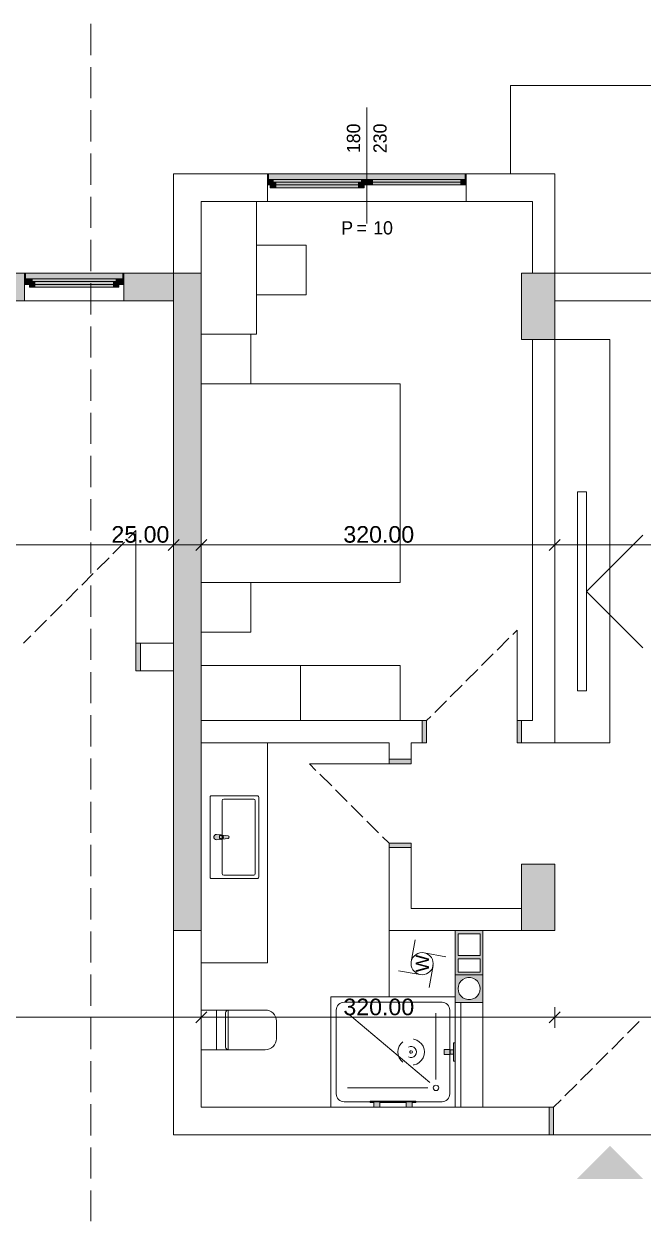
# Model space of a CAD drawing. Header units: millimetres. Extents: x 5493291 to 5652041, y -5155064 to -5098765.
# Drawn here: x 5560600 to 5566205, y -5120854 to -5110033 of the extents above; entities that cross this region are included whole.
import ezdxf

# ---------------------------------------------------------------- set-up
doc = ezdxf.new("R2010")
doc.units = ezdxf.units.MM
doc.header["$MEASUREMENT"] = 0
doc.layers.add('Drawing & Figure', color=7, linetype='Continuous')
for name, color, linetype, lineweight in [('Drawing & Figure_Pen_No__1', 7, 'Continuous', 13), ('Drawing & Figure_Pen_No__101', 252, 'Continuous', 13), ('Drawing & Figure_Pen_No__2', 8, 'Continuous', 13)]:
    doc.layers.add(name, color=color, linetype=linetype, lineweight=lineweight)
for name, color, linetype, lineweight, true_color in [('Drawing & Figure_Pen_No__105', 7, 'Continuous', 13, 0xcae6ff), ('Drawing & Figure_Pen_No__145', 7, 'Continuous', 13, 0x0077b0), ('Drawing & Figure_Pen_No__168', 7, 'Continuous', 13, 0xfe847a), ('Drawing & Figure_Pen_No__181', 7, 'Continuous', 5, 0x282828), ('Drawing & Figure_Pen_No__61', 7, 'Continuous', 13, 0x6a6a6a)]:
    doc.layers.add(name, color=color, linetype=linetype, lineweight=lineweight, true_color=true_color)
doc.styles.add('GENERATED_STYLE_1', font='GIL_____.TTF')
doc.styles.add('GENERATED_STYLE_2', font='arial.ttf')

msp = doc.modelspace()

# ---------------------------------------------------------------- hatches: boundary and pattern name
at = {"layer": 'Drawing & Figure', "linetype": 'Continuous', "lineweight": 0, "true_color": 0x7f7f7f}
for points in [[(5556255, -5112391), (5556255, -5112541), (5560605, -5112541), (5560605, -5112391), (5560605, -5112341), (5560605, -5112291), (5556255, -5112291), (5556255, -5112341)], [(5561505, -5112291), (5561505, -5112341), (5561505, -5112391), (5561505, -5112541), (5561955, -5112541), (5561955, -5112291)], [(5562205, -5118241), (5562205, -5112291), (5561955, -5112291), (5561955, -5118241)]]:
    msp.add_hatch(color=8, dxfattribs=at).paths.add_polyline_path(points)
at = {"layer": 'Drawing & Figure', "linetype": 'Continuous', "lineweight": 20}
h = msp.add_hatch(color=6, dxfattribs=at)
h.paths.add_polyline_path([(5564505, -5118242), (5564505, -5118642), (5564755, -5118642), (5564755, -5118242)])
h.paths.add_polyline_path([(5564530, -5118271), (5564730, -5118271), (5564730, -5118467), (5564530, -5118467)], flags=0)
h.paths.add_polyline_path([(5564730, -5118617), (5564530, -5118617), (5564530, -5118497), (5564730, -5118497)], flags=0)
h = msp.add_hatch(color=6, dxfattribs=at)
h.paths.add_polyline_path([(5564755, -5118642), (5564505, -5118642), (5564505, -5118892), (5564525, -5118892), (5564735, -5118892), (5564755, -5118892)])
h.paths.add_polyline_path([(5564533, -5118791), (5564530, -5118767), (5564533, -5118744), (5564541, -5118721), (5564555, -5118701), (5564573, -5118685), (5564595, -5118674), (5564618, -5118668), (5564642, -5118668), (5564665, -5118674), (5564687, -5118685), (5564705, -5118701), (5564718, -5118721), (5564727, -5118744), (5564730, -5118767), (5564727, -5118791), (5564718, -5118814), (5564705, -5118834), (5564687, -5118850), (5564665, -5118861), (5564642, -5118867), (5564618, -5118867), (5564595, -5118861), (5564573, -5118850), (5564555, -5118834), (5564541, -5118814)], flags=0)
at = {"layer": 'Drawing & Figure_Pen_No__1', "linetype": 'Continuous', "lineweight": 0, "true_color": 0xffffff}
for points in [[(5564605, -5111441), (5564605, -5111391), (5564595, -5111391), (5562815, -5111391), (5562805, -5111391), (5562805, -5111441)], [(5562805, -5111391), (5562805, -5111441), (5562815, -5111441), (5562815, -5111391)], [(5564595, -5111391), (5564595, -5111441), (5564605, -5111441), (5564605, -5111391)], [(5562805, -5111441), (5562805, -5111491), (5562830, -5111491), (5562830, -5111466), (5562855, -5111466), (5562855, -5111441)], [(5562830, -5111466), (5562830, -5111516), (5562880, -5111516), (5562880, -5111466)], [(5562880, -5111516), (5563630, -5111516), (5563630, -5111466), (5563655, -5111466), (5563655, -5111441), (5562855, -5111441), (5562855, -5111466), (5562880, -5111466)], [(5562880, -5111466), (5562880, -5111516), (5563630, -5111516), (5563630, -5111466)], [(5563680, -5111516), (5563680, -5111466), (5563630, -5111466), (5563630, -5111516)], [(5563705, -5111491), (5563705, -5111441), (5563655, -5111441), (5563655, -5111466), (5563680, -5111466), (5563680, -5111491)], [(5563705, -5111441), (5563705, -5111491), (5563755, -5111491), (5563755, -5111441)], [(5564555, -5111491), (5564555, -5111441), (5563755, -5111441), (5563755, -5111491)], [(5564605, -5111491), (5564605, -5111441), (5564555, -5111441), (5564555, -5111491)], [(5560605, -5112341), (5561505, -5112341), (5561505, -5112291), (5561494, -5112291), (5560615, -5112291), (5560605, -5112291)], [(5560615, -5112291), (5560605, -5112291), (5560605, -5112341), (5560615, -5112341)], [(5560605, -5112391), (5560650, -5112391), (5560650, -5112366), (5560675, -5112366), (5560675, -5112341), (5560605, -5112341)], [(5560650, -5112416), (5560700, -5112416), (5560700, -5112366), (5560650, -5112366)], [(5561410, -5112416), (5561410, -5112366), (5561434, -5112366), (5561434, -5112341), (5560675, -5112341), (5560675, -5112366), (5560700, -5112366), (5560700, -5112416)], [(5561410, -5112366), (5560700, -5112366), (5560700, -5112416), (5561410, -5112416)], [(5561460, -5112366), (5561410, -5112366), (5561410, -5112416), (5561460, -5112416)], [(5561505, -5112341), (5561434, -5112341), (5561434, -5112366), (5561460, -5112366), (5561460, -5112391), (5561505, -5112391)], [(5561505, -5112291), (5561494, -5112291), (5561494, -5112341), (5561505, -5112341)], [(5561655, -5115641), (5561614, -5115641), (5561614, -5115891), (5561655, -5115891)], [(5564205, -5116541), (5564245, -5116541), (5564245, -5116341), (5564205, -5116341)], [(5565105, -5116341), (5565065, -5116341), (5565065, -5116541), (5565105, -5116541)], [(5563905, -5116691), (5563905, -5116731), (5564105, -5116731), (5564105, -5116691)], [(5562344, -5117421), (5562386, -5117417), (5562396, -5117414), (5562449, -5117407), (5562456, -5117403), (5562459, -5117396), (5562456, -5117388), (5562449, -5117385), (5562396, -5117378), (5562386, -5117375), (5562344, -5117371), (5562334, -5117373), (5562325, -5117380), (5562320, -5117390), (5562320, -5117401), (5562325, -5117411), (5562334, -5117418)], [(5564105, -5117491), (5564105, -5117451), (5563905, -5117451), (5563905, -5117491)], [(5564505, -5119424), (5564505, -5119258), (5564490, -5119258), (5564490, -5119321), (5564460, -5119321), (5564460, -5119319), (5564405, -5119319), (5564405, -5119363), (5564460, -5119363), (5564460, -5119361), (5564490, -5119361), (5564490, -5119424)], [(5563733, -5119786), (5563733, -5119797), (5563768, -5119797), (5563768, -5119841), (5563821, -5119841), (5563821, -5119797), (5564061, -5119797), (5564061, -5119841), (5564114, -5119841), (5564114, -5119797), (5564149, -5119797), (5564149, -5119786)], [(5565355, -5120091), (5565395, -5120091), (5565395, -5119841), (5565355, -5119841)]]:
    msp.add_hatch(color=7, dxfattribs=at).paths.add_polyline_path(points)
at = {"layer": 'Drawing & Figure_Pen_No__1', "linetype": 'Continuous', "lineweight": 0, "true_color": 0x000000}
for points in [[(5565405, -5112291), (5565105, -5112291), (5565105, -5112891), (5565405, -5112891)], [(5565405, -5117642), (5565105, -5117642), (5565105, -5118242), (5565405, -5118242)], [(5566205, -5120491), (5565905, -5120191), (5565605, -5120491)]]:
    msp.add_hatch(color=18, dxfattribs=at).paths.add_polyline_path(points)

# ---------------------------------------------------------------- linework, layer by layer
at = {"layer": 'Drawing & Figure_Pen_No__1', "color": 7, "linetype": 'Continuous', "lineweight": 13}
for points in [[(5594405, -5110591), (5565005, -5110591)], [(5565005, -5110591), (5565005, -5111391)], [(5594405, -5110591), (5565005, -5110591)], [(5565005, -5110591), (5565005, -5111391)], [(5561955, -5111391), (5561955, -5111641)], [(5562805, -5111391), (5561955, -5111391)], [(5565005, -5111391), (5561955, -5111391)], [(5561955, -5111391), (5561955, -5112291)], [(5565005, -5111391), (5561955, -5111391)], [(5561955, -5111391), (5561955, -5112291)], [(5562805, -5111391), (5562805, -5111441)], [(5562805, -5111391), (5562805, -5111441)], [(5564605, -5111391), (5564605, -5111441)], [(5564605, -5111391), (5564605, -5111441)], [(5565405, -5111391), (5564605, -5111391)], [(5565405, -5111641), (5565405, -5111391)], [(5562805, -5111441), (5562805, -5111491)], [(5562805, -5111491), (5562805, -5111641)], [(5564605, -5111441), (5564605, -5111491)], [(5564605, -5111491), (5564605, -5111641)], [(5561955, -5111641), (5561955, -5112291)], [(5562205, -5111641), (5562805, -5111641)], [(5562205, -5112291), (5562205, -5111641)], [(5564605, -5111641), (5565205, -5111641)], [(5565205, -5111641), (5565205, -5112291)], [(5565405, -5112291), (5565405, -5111641)], [(5561955, -5112291), (5555055, -5112291)], [(5561955, -5112291), (5555055, -5112291)], [(5561955, -5112291), (5555055, -5112291)], [(5560605, -5112291), (5556255, -5112291)], [(5560605, -5112291), (5560605, -5112341)], [(5560605, -5112291), (5560605, -5112341)], [(5560605, -5112341), (5560605, -5112391)], [(5561505, -5112291), (5561505, -5112341)], [(5561505, -5112291), (5561505, -5112341)], [(5561955, -5112291), (5561505, -5112291)], [(5561505, -5112341), (5561505, -5112391)], [(5561955, -5120092), (5561955, -5112291)], [(5561955, -5112291), (5562205, -5112291)], [(5562205, -5112291), (5561955, -5112291)], [(5562205, -5118241), (5562205, -5112291)], [(5565405, -5112291), (5565105, -5112291)], [(5565105, -5112291), (5565105, -5112891)], [(5565205, -5112291), (5565405, -5112291)], [(5566338, -5112291), (5565405, -5112291)], [(5565405, -5112291), (5565405, -5112541)], [(5565405, -5112891), (5565405, -5112291)], [(5560605, -5112391), (5560605, -5112541)], [(5561505, -5112391), (5561505, -5112541)], [(5556255, -5112541), (5560605, -5112541)], [(5561505, -5112541), (5561955, -5112541)], [(5561955, -5112541), (5561955, -5118241)], [(5565405, -5112541), (5566338, -5112541)], [(5565105, -5112891), (5565405, -5112891)], [(5565205, -5112891), (5565205, -5116341)], [(5565405, -5112891), (5565205, -5112891)], [(5565405, -5116341), (5565405, -5112891)], [(5561955, -5114844), (5561955, -5114656)], [(5562205, -5114844), (5562205, -5114656)], [(5565405, -5114844), (5565405, -5114656)], [(5555055, -5114750), (5561955, -5114750)], [(5561955, -5114750), (5562205, -5114750)], [(5562205, -5114750), (5565405, -5114750)], [(5565405, -5114750), (5569355, -5114750)], [(5561655, -5115641), (5561677, -5115641)], [(5561655, -5115641), (5561655, -5115891)], [(5561955, -5115641), (5561655, -5115641)], [(5561655, -5115641), (5561655, -5115891)], [(5561655, -5115641), (5561655, -5115891)], [(5561655, -5115641), (5561677, -5115641)], [(5561655, -5115641), (5561677, -5115641)], [(5561955, -5115891), (5561955, -5115641)], [(5561655, -5115891), (5561677, -5115891)], [(5561655, -5115891), (5561955, -5115891)], [(5561655, -5115891), (5561677, -5115891)], [(5561655, -5115891), (5561677, -5115891)], [(5564205, -5116341), (5562205, -5116341)], [(5562205, -5116341), (5562205, -5116541)], [(5564205, -5116341), (5564183, -5116341)], [(5564205, -5116341), (5564183, -5116341)], [(5564205, -5116341), (5564183, -5116341)], [(5564205, -5116341), (5564205, -5116541)], [(5564205, -5116341), (5564205, -5116541)], [(5564205, -5116341), (5564205, -5116541)], [(5565105, -5116341), (5565127, -5116341)], [(5565105, -5116341), (5565105, -5116541)], [(5565205, -5116341), (5565105, -5116341)], [(5565105, -5116341), (5565105, -5116541)], [(5565105, -5116341), (5565105, -5116541)], [(5565105, -5116341), (5565127, -5116341)], [(5565105, -5116341), (5565127, -5116341)], [(5565405, -5116541), (5565405, -5116341)], [(5562205, -5116541), (5563905, -5116541)], [(5563905, -5116541), (5563905, -5116691)], [(5564105, -5116541), (5564205, -5116541)], [(5564105, -5116691), (5564105, -5116541)], [(5564205, -5116541), (5564183, -5116541)], [(5564205, -5116541), (5564183, -5116541)], [(5564205, -5116541), (5564183, -5116541)], [(5565105, -5116541), (5565127, -5116541)], [(5565105, -5116541), (5565405, -5116541)], [(5565105, -5116541), (5565127, -5116541)], [(5565105, -5116541), (5565127, -5116541)], [(5563905, -5116691), (5563905, -5116669)], [(5563905, -5116691), (5563905, -5116669)], [(5563905, -5116691), (5563905, -5116669)], [(5563905, -5116691), (5564105, -5116691)], [(5563905, -5116691), (5564105, -5116691)], [(5563905, -5116691), (5564105, -5116691)], [(5564105, -5116691), (5564105, -5116669)], [(5564105, -5116691), (5564105, -5116669)], [(5564105, -5116691), (5564105, -5116669)], [(5563905, -5117491), (5563905, -5117513)], [(5563905, -5117491), (5564105, -5117491)], [(5563905, -5117491), (5563905, -5118042)], [(5563905, -5117491), (5564105, -5117491)], [(5563905, -5117491), (5564105, -5117491)], [(5563905, -5117491), (5563905, -5117513)], [(5563905, -5117491), (5563905, -5117513)], [(5564105, -5117491), (5564105, -5117513)], [(5564105, -5118042), (5564105, -5117491)], [(5564105, -5117491), (5564105, -5117513)], [(5564105, -5117491), (5564105, -5117513)], [(5565405, -5117642), (5565105, -5117642)], [(5565105, -5117642), (5565105, -5118242)], [(5565405, -5118242), (5565405, -5117642)], [(5563905, -5118042), (5563905, -5118242)], [(5565105, -5118042), (5564105, -5118042)], [(5565105, -5118242), (5565105, -5118042)], [(5561955, -5118241), (5561955, -5120091)], [(5562205, -5118241), (5561955, -5118241)], [(5561955, -5118241), (5562205, -5118241)], [(5562205, -5119841), (5562205, -5118241)], [(5563905, -5118242), (5565105, -5118242)], [(5564505, -5118242), (5564755, -5118242)], [(5564505, -5118642), (5564505, -5118242)], [(5564530, -5118467), (5564530, -5118271)], [(5564530, -5118271), (5564730, -5118271)], [(5564730, -5118271), (5564730, -5118467)], [(5564755, -5118242), (5564755, -5118642)], [(5565105, -5118242), (5565405, -5118242)], [(5564730, -5118467), (5564530, -5118467)], [(5564530, -5118617), (5564530, -5118497)], [(5564530, -5118497), (5564730, -5118497)], [(5564730, -5118497), (5564730, -5118617)], [(5564505, -5118892), (5564505, -5118642)], [(5564505, -5118642), (5564755, -5118642)], [(5564755, -5118642), (5564505, -5118642)], [(5564730, -5118617), (5564530, -5118617)], [(5564755, -5118642), (5564755, -5118892)], [(5564530, -5118767), (5564533, -5118744)], [(5564533, -5118744), (5564541, -5118721)], [(5564541, -5118721), (5564555, -5118701)], [(5564555, -5118701), (5564573, -5118685)], [(5564573, -5118685), (5564595, -5118674)], [(5564595, -5118674), (5564618, -5118668)], [(5564618, -5118668), (5564642, -5118668)], [(5564642, -5118668), (5564665, -5118674)], [(5564665, -5118674), (5564687, -5118685)], [(5564687, -5118685), (5564705, -5118701)], [(5564705, -5118701), (5564718, -5118721)], [(5564718, -5118721), (5564727, -5118744)], [(5564727, -5118744), (5564730, -5118767)], [(5564533, -5118791), (5564530, -5118767)], [(5564541, -5118814), (5564533, -5118791)], [(5564555, -5118834), (5564541, -5118814)], [(5564573, -5118850), (5564555, -5118834)], [(5564595, -5118861), (5564573, -5118850)], [(5564618, -5118867), (5564595, -5118861)], [(5564665, -5118861), (5564642, -5118867)], [(5564687, -5118850), (5564665, -5118861)], [(5564705, -5118834), (5564687, -5118850)], [(5564718, -5118814), (5564705, -5118834)], [(5564727, -5118791), (5564718, -5118814)], [(5564730, -5118767), (5564727, -5118791)], [(5562205, -5119121), (5562205, -5118934)], [(5564525, -5118892), (5564505, -5118892)], [(5564735, -5118892), (5564525, -5118892)], [(5564555, -5118892), (5564555, -5119841)], [(5564755, -5118892), (5564555, -5118892)], [(5564642, -5118867), (5564618, -5118867)], [(5564755, -5118892), (5564735, -5118892)], [(5564755, -5119841), (5564755, -5118892)], [(5565405, -5119121), (5565405, -5118934)], [(5555055, -5119027), (5562205, -5119027)], [(5562205, -5119027), (5565405, -5119027)], [(5565405, -5119027), (5569355, -5119027)], [(5565355, -5119841), (5562205, -5119841)], [(5564555, -5119841), (5564755, -5119841)], [(5565355, -5119841), (5565333, -5119841)], [(5565355, -5119841), (5565333, -5119841)], [(5565355, -5119841), (5565333, -5119841)], [(5565355, -5119841), (5565355, -5120091)], [(5565355, -5119841), (5565355, -5120091)], [(5565355, -5119841), (5565355, -5120091)], [(5561955, -5120091), (5562205, -5120091)], [(5579055, -5120092), (5561955, -5120092)], [(5562205, -5120091), (5565355, -5120091)], [(5565355, -5120091), (5565333, -5120091)], [(5565355, -5120091), (5565333, -5120091)], [(5565355, -5120091), (5565333, -5120091)]]:
    msp.add_lwpolyline(points, dxfattribs=at)
at = {"layer": 'Drawing & Figure_Pen_No__101', "color": 252, "linetype": 'Continuous', "lineweight": 13}
for points in [[(5562205, -5111641), (5562704, -5111641)], [(5562205, -5112841), (5562205, -5111641)], [(5562704, -5111641), (5562704, -5112841)], [(5562704, -5112037), (5563155, -5112037)], [(5562704, -5112487), (5562704, -5112037)], [(5563155, -5112037), (5563155, -5112487)], [(5563155, -5112487), (5562704, -5112487)], [(5562205, -5112841), (5562655, -5112841)], [(5562205, -5113291), (5562205, -5112841)], [(5562704, -5112841), (5562205, -5112841)], [(5562655, -5112841), (5562655, -5113291)], [(5565405, -5112890), (5565905, -5112890)], [(5565405, -5116541), (5565405, -5112890)], [(5565905, -5112890), (5565905, -5116541)], [(5564005, -5113291), (5562205, -5113291)], [(5562205, -5113291), (5562205, -5115091)], [(5562655, -5113291), (5562205, -5113291)], [(5564005, -5115091), (5564005, -5113291)], [(5565612, -5114271), (5565692, -5114271)], [(5565612, -5116072), (5565612, -5114271)], [(5565692, -5114271), (5565692, -5116072)], [(5565692, -5115172), (5566203, -5114661)], [(5562205, -5115091), (5564005, -5115091)], [(5562205, -5115091), (5562655, -5115091)], [(5562205, -5115541), (5562205, -5115091)], [(5562655, -5115091), (5562655, -5115541)], [(5565692, -5115172), (5566203, -5115682)], [(5562655, -5115541), (5562205, -5115541)], [(5563105, -5115841), (5562205, -5115841)], [(5562205, -5115841), (5562205, -5116341)], [(5563105, -5116341), (5563105, -5115841)], [(5564005, -5115841), (5563105, -5115841)], [(5563105, -5115841), (5563105, -5116341)], [(5564005, -5116341), (5564005, -5115841)], [(5565692, -5116072), (5565612, -5116072)], [(5562205, -5116341), (5563105, -5116341)], [(5563105, -5116341), (5564005, -5116341)], [(5562205, -5116541), (5562805, -5116541)], [(5562805, -5116541), (5562805, -5118534)], [(5565905, -5116541), (5565405, -5116541)], [(5562292, -5117023), (5562299, -5117021)], [(5562299, -5117021), (5562709, -5117021)], [(5562709, -5117021), (5562717, -5117023)], [(5562285, -5117036), (5562286, -5117028)], [(5562285, -5117756), (5562285, -5117036)], [(5562286, -5117028), (5562292, -5117023)], [(5562394, -5117726), (5562394, -5117066)], [(5562409, -5117051), (5562680, -5117051)], [(5562694, -5117066), (5562694, -5117726)], [(5562717, -5117023), (5562722, -5117028)], [(5562722, -5117028), (5562725, -5117036)], [(5562725, -5117036), (5562725, -5117756)], [(5562325, -5117380), (5562320, -5117390)], [(5562320, -5117390), (5562320, -5117401)], [(5562320, -5117401), (5562325, -5117411)], [(5562334, -5117373), (5562325, -5117380)], [(5562325, -5117411), (5562334, -5117418)], [(5562344, -5117371), (5562334, -5117373)], [(5562334, -5117418), (5562344, -5117421)], [(5562386, -5117375), (5562344, -5117371)], [(5562344, -5117421), (5562386, -5117417)], [(5562369, -5117382), (5562384, -5117382)], [(5562369, -5117409), (5562369, -5117382)], [(5562384, -5117409), (5562369, -5117409)], [(5562396, -5117378), (5562386, -5117375)], [(5562386, -5117417), (5562396, -5117414)], [(5562449, -5117385), (5562396, -5117378)], [(5562396, -5117414), (5562449, -5117407)], [(5562456, -5117388), (5562449, -5117385)], [(5562449, -5117407), (5562456, -5117403)], [(5562459, -5117396), (5562456, -5117388)], [(5562456, -5117403), (5562459, -5117396)], [(5562286, -5117763), (5562285, -5117756)], [(5562292, -5117769), (5562286, -5117763)], [(5562299, -5117771), (5562292, -5117769)], [(5562709, -5117771), (5562299, -5117771)], [(5562680, -5117741), (5562409, -5117741)], [(5562717, -5117769), (5562709, -5117771)], [(5562722, -5117763), (5562717, -5117769)], [(5562725, -5117756), (5562722, -5117763)], [(5563905, -5118841), (5563905, -5118241)], [(5563905, -5118241), (5564505, -5118241)], [(5564505, -5118241), (5564505, -5118841)], [(5562805, -5118534), (5562205, -5118534)], [(5563378, -5119841), (5563378, -5118841)], [(5563378, -5118841), (5564505, -5118841)], [(5564505, -5118841), (5563905, -5118841)], [(5564505, -5118841), (5564505, -5119841)], [(5562785, -5118961), (5562205, -5118961)], [(5562205, -5118961), (5562205, -5119321)], [(5562344, -5119321), (5562344, -5118961)], [(5562450, -5119321), (5562450, -5118961)], [(5562804, -5118963), (5562785, -5118961)], [(5562823, -5118969), (5562804, -5118963)], [(5562841, -5118978), (5562823, -5118969)], [(5563428, -5119721), (5563428, -5118961)], [(5563498, -5118891), (5564385, -5118891)], [(5564455, -5118961), (5564455, -5119721)], [(5562425, -5118986), (5562425, -5119141)], [(5562855, -5118990), (5562841, -5118978)], [(5562868, -5119005), (5562855, -5118990)], [(5562877, -5119023), (5562868, -5119005)], [(5562883, -5119042), (5562877, -5119023)], [(5562885, -5119061), (5562883, -5119042)], [(5562885, -5119221), (5562885, -5119061)], [(5564274, -5119617), (5563528, -5118991)], [(5564330, -5119591), (5564330, -5118991)], [(5562425, -5119141), (5562425, -5119296)], [(5562841, -5119304), (5562855, -5119292)], [(5562855, -5119292), (5562868, -5119277)], [(5562868, -5119277), (5562877, -5119259)], [(5562877, -5119259), (5562883, -5119241)], [(5562883, -5119241), (5562885, -5119221)], [(5563988, -5119315), (5563996, -5119289)], [(5563996, -5119289), (5564011, -5119267)], [(5564011, -5119267), (5564029, -5119249)], [(5564081, -5119298), (5564096, -5119292)], [(5564096, -5119292), (5564113, -5119292)], [(5564113, -5119292), (5564130, -5119298)], [(5564128, -5119224), (5564131, -5119224)], [(5564131, -5119224), (5564157, -5119233)], [(5564157, -5119233), (5564179, -5119248)], [(5564179, -5119248), (5564198, -5119267)], [(5564198, -5119267), (5564213, -5119289)], [(5564213, -5119289), (5564222, -5119315)], [(5564490, -5119321), (5564490, -5119258)], [(5564490, -5119258), (5564505, -5119258)], [(5564505, -5119258), (5564505, -5119424)], [(5562205, -5119321), (5562785, -5119321)], [(5562785, -5119321), (5562804, -5119319)], [(5562804, -5119319), (5562823, -5119313)], [(5562823, -5119313), (5562841, -5119304)], [(5563985, -5119341), (5563988, -5119315)], [(5563988, -5119368), (5563985, -5119341)], [(5563996, -5119393), (5563988, -5119368)], [(5564011, -5119416), (5563996, -5119393)], [(5564096, -5119391), (5564081, -5119385)], [(5564093, -5119337), (5564099, -5119331)], [(5564093, -5119346), (5564093, -5119337)], [(5564099, -5119352), (5564093, -5119346)], [(5564113, -5119391), (5564096, -5119391)], [(5564099, -5119331), (5564107, -5119330)], [(5564107, -5119353), (5564099, -5119352)], [(5564107, -5119330), (5564114, -5119334)], [(5564114, -5119349), (5564107, -5119353)], [(5564130, -5119385), (5564113, -5119391)], [(5564114, -5119334), (5564117, -5119341)], [(5564117, -5119341), (5564114, -5119349)], [(5564130, -5119298), (5564143, -5119309)], [(5564143, -5119374), (5564130, -5119385)], [(5564143, -5119309), (5564152, -5119324)], [(5564152, -5119359), (5564143, -5119374)], [(5564152, -5119324), (5564155, -5119341)], [(5564155, -5119341), (5564152, -5119359)], [(5564213, -5119393), (5564198, -5119416)], [(5564222, -5119368), (5564213, -5119393)], [(5564222, -5119315), (5564225, -5119341)], [(5564225, -5119341), (5564222, -5119368)], [(5564405, -5119363), (5564405, -5119319)], [(5564405, -5119319), (5564460, -5119319)], [(5564460, -5119363), (5564405, -5119363)], [(5564460, -5119319), (5564460, -5119321)], [(5564460, -5119321), (5564490, -5119321)], [(5564460, -5119361), (5564460, -5119321)], [(5564490, -5119361), (5564460, -5119361)], [(5564460, -5119361), (5564460, -5119363)], [(5564490, -5119361), (5564490, -5119321)], [(5564490, -5119424), (5564490, -5119361)], [(5564029, -5119434), (5564011, -5119416)], [(5564131, -5119458), (5564128, -5119459)], [(5564157, -5119450), (5564131, -5119458)], [(5564179, -5119435), (5564157, -5119450)], [(5564198, -5119416), (5564179, -5119435)], [(5564505, -5119424), (5564490, -5119424)], [(5564255, -5119666), (5563528, -5119666)], [(5564385, -5119791), (5563498, -5119791)], [(5563733, -5119786), (5564149, -5119786)], [(5563733, -5119797), (5563733, -5119786)], [(5563768, -5119797), (5563733, -5119797)], [(5563768, -5119841), (5563768, -5119797)], [(5564061, -5119797), (5563821, -5119797)], [(5563821, -5119797), (5563821, -5119841)], [(5564061, -5119841), (5564061, -5119797)], [(5564149, -5119797), (5564114, -5119797)], [(5564114, -5119797), (5564114, -5119841)], [(5564149, -5119786), (5564149, -5119797)], [(5564505, -5119841), (5563378, -5119841)], [(5563821, -5119841), (5563768, -5119841)], [(5564114, -5119841), (5564061, -5119841)]]:
    msp.add_lwpolyline(points, dxfattribs=at)
for points in [[(5562394, -5117066, -0.413745), (5562409, -5117051)], [(5562680, -5117051, -0.413745), (5562694, -5117066)], [(5562384, -5117382, -0.413711), (5562398, -5117396, -0.413707), (5562384, -5117409)], [(5562396, -5117378, -0.25173), (5562406, -5117396, -0.253585), (5562396, -5117414)], [(5562409, -5117741, -0.413747), (5562394, -5117726)], [(5562694, -5117726, -0.413747), (5562680, -5117741)], [(5562425, -5118986, -0.413735), (5562450, -5118961)], [(5563428, -5118961, -0.414214), (5563498, -5118891)], [(5564385, -5118891, -0.414214), (5564455, -5118961)], [(5562450, -5119321, -0.413734), (5562425, -5119296)], [(5563498, -5119791, -0.414214), (5563428, -5119721)], [(5564455, -5119721, -0.414214), (5564385, -5119791)]]:
    msp.add_lwpolyline(points, format="xyb", dxfattribs=at)
msp.add_lwpolyline([(5564355, -5119666, 0.413733), (5564330, -5119641, 0.413733), (5564305, -5119666, 0.413735), (5564330, -5119691, 0.413735)], format="xyb", close=True, dxfattribs=at)
at = {"layer": 'Drawing & Figure_Pen_No__105', "color": 254, "linetype": 'Continuous', "lineweight": 13, "true_color": 0xcae6ff}
for points in [[(5564106, -5118524), (5564141, -5118327)], [(5564222, -5118443), (5564419, -5118478)], [(5564188, -5118640), (5563991, -5118605)], [(5564304, -5118559), (5564269, -5118756)]]:
    msp.add_lwpolyline(points, dxfattribs=at)
msp.add_lwpolyline([(5564305, -5118541, 0.414214), (5564205, -5118441, 0.414214), (5564105, -5118541, 0.414214), (5564205, -5118641, 0.414214)], format="xyb", close=True, dxfattribs=at)
at = {"layer": 'Drawing & Figure_Pen_No__145', "color": 144, "linetype": 'Continuous', "lineweight": 13, "true_color": 0x0077b0}
for points in [[(5563705, -5110791), (5563705, -5111841)], [(5562005, -5114700), (5561905, -5114800)], [(5562255, -5114700), (5562155, -5114800)], [(5565455, -5114700), (5565355, -5114800)], [(5562255, -5118977), (5562155, -5119077)], [(5565455, -5118977), (5565355, -5119077)]]:
    msp.add_lwpolyline(points, dxfattribs=at)
at = {"layer": 'Drawing & Figure_Pen_No__168', "color": 11, "linetype": 'Continuous', "lineweight": 13, "true_color": 0xfe847a}
for points in [[(5561205, -5110033), (5561205, -5110315)], [(5561205, -5110424), (5561205, -5110706)], [(5561205, -5110815), (5561205, -5111098)], [(5561205, -5111207), (5561205, -5111489)], [(5561205, -5111598), (5561205, -5111880)], [(5561205, -5111989), (5561205, -5112271)], [(5561205, -5112380), (5561205, -5112663)], [(5561205, -5112772), (5561205, -5113054)], [(5561205, -5113163), (5561205, -5113445)], [(5561205, -5113554), (5561205, -5113836)], [(5561205, -5113945), (5561205, -5114228)], [(5561205, -5114337), (5561205, -5114619)], [(5561205, -5114728), (5561205, -5115010)], [(5561205, -5115119), (5561205, -5115401)], [(5561205, -5115510), (5561205, -5115792)], [(5561205, -5115901), (5561205, -5116184)], [(5561205, -5116293), (5561205, -5116575)], [(5561205, -5116684), (5561205, -5116966)], [(5561205, -5117075), (5561205, -5117357)], [(5561205, -5117466), (5561205, -5117749)], [(5561205, -5117858), (5561205, -5118140)], [(5561205, -5118249), (5561205, -5118531)], [(5561205, -5118640), (5561205, -5118922)], [(5561205, -5119031), (5561205, -5119314)], [(5561205, -5119423), (5561205, -5119705)], [(5561205, -5119814), (5561205, -5120096)], [(5561205, -5120205), (5561205, -5120487)], [(5561205, -5120596), (5561205, -5120874)]]:
    msp.add_lwpolyline(points, dxfattribs=at)
at = {"layer": 'Drawing & Figure_Pen_No__181', "color": 250, "linetype": 'Continuous', "lineweight": 5, "true_color": 0x282828}
for points in [[(5561547, -5114689), (5561614, -5114621)], [(5561405, -5114831), (5561511, -5114725)], [(5561264, -5114972), (5561370, -5114866)], [(5561123, -5115114), (5561228, -5115008)], [(5560981, -5115255), (5561087, -5115149)], [(5560839, -5115396), (5560946, -5115290)], [(5560698, -5115538), (5560804, -5115432)], [(5560595, -5115641), (5560663, -5115573)], [(5564885, -5115702), (5564991, -5115595)], [(5565026, -5115560), (5565065, -5115521)], [(5564743, -5115843), (5564849, -5115737)], [(5564602, -5115984), (5564708, -5115878)], [(5564460, -5116126), (5564567, -5116020)], [(5564319, -5116267), (5564425, -5116161)], [(5564245, -5116341), (5564283, -5116303)], [(5563244, -5116791), (5563185, -5116731)], [(5563386, -5116932), (5563279, -5116826)], [(5563527, -5117074), (5563421, -5116968)], [(5563669, -5117215), (5563562, -5117109)], [(5563810, -5117357), (5563704, -5117250)], [(5563905, -5117451), (5563846, -5117392)], [(5566064, -5119172), (5566170, -5119066)], [(5565922, -5119314), (5566029, -5119208)], [(5565781, -5119455), (5565887, -5119349)], [(5565640, -5119597), (5565746, -5119491)], [(5565498, -5119738), (5565604, -5119632)], [(5565395, -5119841), (5565463, -5119773)]]:
    msp.add_lwpolyline(points, dxfattribs=at)
at = {"layer": 'Drawing & Figure_Pen_No__2', "color": 8, "linetype": 'Continuous', "lineweight": 13}
for points in [[(5564605, -5111391), (5562805, -5111391)], [(5562805, -5111391), (5562805, -5111441)], [(5562815, -5111391), (5562805, -5111391)], [(5562805, -5111391), (5562805, -5111441)], [(5562805, -5111391), (5562805, -5111441)], [(5562805, -5111391), (5562805, -5111441)], [(5564595, -5111391), (5562815, -5111391)], [(5562815, -5111441), (5562815, -5111391)], [(5564595, -5111391), (5564595, -5111441)], [(5564605, -5111391), (5564595, -5111391)], [(5564605, -5111441), (5564605, -5111391)], [(5564605, -5111391), (5564605, -5111441)], [(5564605, -5111391), (5564605, -5111441)], [(5564605, -5111391), (5564605, -5111441)], [(5562805, -5111441), (5562815, -5111441)], [(5562805, -5111441), (5562855, -5111441)], [(5562805, -5111441), (5562805, -5111491)], [(5562805, -5111441), (5562805, -5111491)], [(5562830, -5111491), (5562805, -5111491)], [(5562805, -5111491), (5562805, -5111641)], [(5562855, -5111466), (5562830, -5111466)], [(5562830, -5111466), (5562830, -5111491)], [(5562830, -5111466), (5562880, -5111466)], [(5562830, -5111516), (5562830, -5111466)], [(5562855, -5111441), (5562855, -5111466)], [(5562855, -5111441), (5563655, -5111441)], [(5562880, -5111466), (5562880, -5111516)], [(5562880, -5111466), (5563630, -5111466)], [(5563630, -5111491), (5562880, -5111491)], [(5563630, -5111516), (5563630, -5111466)], [(5563630, -5111466), (5563680, -5111466)], [(5563655, -5111466), (5563655, -5111441)], [(5563655, -5111441), (5563705, -5111441)], [(5563680, -5111466), (5563655, -5111466)], [(5563680, -5111491), (5563680, -5111466)], [(5563680, -5111466), (5563680, -5111516)], [(5563705, -5111491), (5563680, -5111491)], [(5563705, -5111441), (5563755, -5111441)], [(5563755, -5111491), (5563705, -5111491)], [(5563755, -5111441), (5563755, -5111491)], [(5563755, -5111441), (5564555, -5111441)], [(5564555, -5111466), (5563755, -5111466)], [(5564555, -5111491), (5563755, -5111491)], [(5564555, -5111491), (5564555, -5111441)], [(5564555, -5111441), (5564605, -5111441)], [(5564605, -5111491), (5564555, -5111491)], [(5564595, -5111441), (5564605, -5111441)], [(5564605, -5111441), (5564605, -5111491)], [(5564605, -5111441), (5564605, -5111491)], [(5564605, -5111491), (5564605, -5111641)], [(5562880, -5111516), (5562830, -5111516)], [(5563630, -5111516), (5562880, -5111516)], [(5563630, -5111516), (5562880, -5111516)], [(5563680, -5111516), (5563630, -5111516)], [(5564605, -5111641), (5562805, -5111641)], [(5560605, -5112291), (5561505, -5112291)], [(5560605, -5112341), (5560605, -5112291)], [(5560605, -5112291), (5560615, -5112291)], [(5560605, -5112291), (5560605, -5112341)], [(5560605, -5112291), (5560605, -5112341)], [(5560605, -5112291), (5560605, -5112341)], [(5560615, -5112341), (5560605, -5112341)], [(5560675, -5112341), (5560605, -5112341)], [(5560605, -5112341), (5560605, -5112391)], [(5560605, -5112341), (5560605, -5112391)], [(5560615, -5112291), (5561494, -5112291)], [(5560615, -5112291), (5560615, -5112341)], [(5560650, -5112391), (5560650, -5112366)], [(5560650, -5112366), (5560675, -5112366)], [(5560700, -5112366), (5560650, -5112366)], [(5560650, -5112366), (5560650, -5112416)], [(5560675, -5112366), (5560675, -5112341)], [(5561434, -5112341), (5560675, -5112341)], [(5560700, -5112416), (5560700, -5112366)], [(5561410, -5112366), (5560700, -5112366)], [(5561460, -5112366), (5561410, -5112366)], [(5561410, -5112366), (5561410, -5112416)], [(5561505, -5112341), (5561434, -5112341)], [(5561434, -5112341), (5561434, -5112366)], [(5561434, -5112366), (5561460, -5112366)], [(5561460, -5112366), (5561460, -5112391)], [(5561460, -5112416), (5561460, -5112366)], [(5561494, -5112341), (5561494, -5112291)], [(5561494, -5112291), (5561505, -5112291)], [(5561505, -5112341), (5561494, -5112341)], [(5561505, -5112291), (5561505, -5112341)], [(5561505, -5112291), (5561505, -5112341)], [(5561505, -5112291), (5561505, -5112341)], [(5561505, -5112291), (5561505, -5112341)], [(5561505, -5112341), (5561505, -5112391)], [(5561505, -5112341), (5561505, -5112391)], [(5560605, -5112391), (5560650, -5112391)], [(5560605, -5112391), (5560605, -5112541)], [(5560650, -5112416), (5560700, -5112416)], [(5560700, -5112391), (5561410, -5112391)], [(5560700, -5112416), (5561410, -5112416)], [(5560700, -5112416), (5561410, -5112416)], [(5561410, -5112416), (5561460, -5112416)], [(5561460, -5112391), (5561505, -5112391)], [(5561505, -5112391), (5561505, -5112541)], [(5560605, -5112541), (5561505, -5112541)]]:
    msp.add_lwpolyline(points, dxfattribs=at)
at = {"layer": 'Drawing & Figure_Pen_No__61', "color": 251, "linetype": 'Continuous', "lineweight": 13, "true_color": 0x6a6a6a}
for points in [[(5561614, -5115641), (5561614, -5114621)], [(5565065, -5116341), (5565065, -5115521)], [(5561655, -5115641), (5561614, -5115641)], [(5561614, -5115641), (5561614, -5115891)], [(5561655, -5115891), (5561655, -5115641)], [(5561614, -5115891), (5561655, -5115891)], [(5564245, -5116341), (5564205, -5116341)], [(5564205, -5116341), (5564205, -5116541)], [(5564245, -5116541), (5564245, -5116341)], [(5565105, -5116341), (5565065, -5116341)], [(5565065, -5116341), (5565065, -5116541)], [(5565105, -5116541), (5565105, -5116341)], [(5564205, -5116541), (5564245, -5116541)], [(5565065, -5116541), (5565105, -5116541)], [(5563905, -5116691), (5563905, -5116731)], [(5564105, -5116691), (5563905, -5116691)], [(5564105, -5116731), (5564105, -5116691)], [(5563905, -5116731), (5563185, -5116731)], [(5563905, -5116731), (5564105, -5116731)], [(5564105, -5117451), (5563905, -5117451)], [(5563905, -5117451), (5563905, -5117491)], [(5564105, -5117491), (5564105, -5117451)], [(5563905, -5117491), (5564105, -5117491)], [(5565395, -5119841), (5565355, -5119841)], [(5565355, -5119841), (5565355, -5120091)], [(5565395, -5120091), (5565395, -5119841)], [(5565355, -5120091), (5565395, -5120091)]]:
    msp.add_lwpolyline(points, dxfattribs=at)

# ---------------------------------------------------------------- texts
at = {"layer": 'Drawing & Figure_Pen_No__1', "color": 7, "linetype": 'Continuous', "lineweight": 13, "char_height": 120, "attachment_point": 7, "rotation": 90, "style": 'GENERATED_STYLE_1'}
for s, insert in [('\\A1;{\\pql;\\fGill Sans MT|b0|i0|c0|p0;\\W1.000000;180}', (5563645, -5111203)), ('\\A1;{\\pql;\\fGill Sans MT|b0|i0|c0|p0;\\W1.000000;230}', (5563885, -5111203))]:
    msp.add_mtext(s, dxfattribs=dict(at, insert=insert))
at = {"layer": 'Drawing & Figure_Pen_No__1', "color": 7, "linetype": 'Continuous', "lineweight": 13, "attachment_point": 7}
for s, insert, char_height, style in [('\\A1;{\\pql;\\fGill Sans MT|b0|i0|c0|p0;\\W1.000000;P}', (5563473, -5111940), 120, 'GENERATED_STYLE_1'), ('\\A1;{\\pql;\\fGill Sans MT|b0|i0|c0|p0;\\W1.000000;10}', (5563762, -5111941), 120, 'GENERATED_STYLE_1'), ('\\A1;{\\pql;\\fGill Sans MT|b0|i0|c0|p0;\\W1.000000;=}', (5563611, -5111940), 120, 'GENERATED_STYLE_1'), ('\\A1;{\\pql;\\fGill Sans MT|b0|i0|c0|p0;\\W1.000000; }', (5563562, -5111940), 120, 'GENERATED_STYLE_1'), ('\\A1;{\\pql;\\fGill Sans MT|b0|i0|c0|p0;\\W1.000000; }', (5563713, -5111940), 120, 'GENERATED_STYLE_1'), ('\\A1;{\\pql;\\fArial|b0|i0|c0|p0;\\W1.000000;25.00}', (5561392, -5114732), 150, 'GENERATED_STYLE_2'), ('\\A1;{\\pql;\\fArial|b0|i0|c0|p0;\\W1.000000;320.00}', (5563492, -5114732), 150, 'GENERATED_STYLE_2'), ('\\A1;{\\pql;\\fArial|b0|i0|c0|p0;\\W1.000000;320.00}', (5563492, -5119010), 150, 'GENERATED_STYLE_2')]:
    msp.add_mtext(s, dxfattribs=dict(at, insert=insert, char_height=char_height, style=style))
at = {"layer": 'Drawing & Figure_Pen_No__105', "color": 254, "linetype": 'Continuous', "lineweight": 13, "true_color": 0xcae6ff, "insert": (5564266, -5118619), "char_height": 120, "attachment_point": 7, "rotation": 90, "style": 'GENERATED_STYLE_2'}
msp.add_mtext('\\A1;{\\pql;\\fArial|b0|i0|c0|p0;\\W1.000000;W}', dxfattribs=at)

doc.saveas('drawing.dxf')
